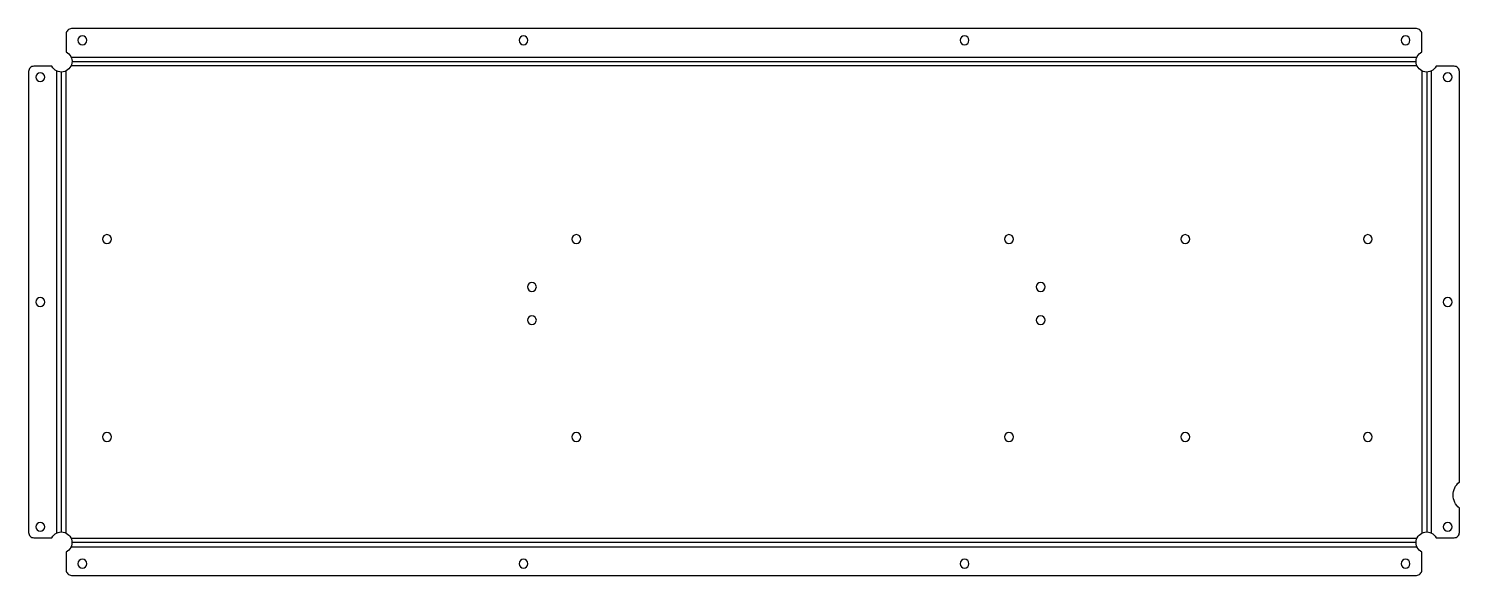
# Model space of a CAD drawing. Header units: inches. Extents: x -0.6 to 20.9, y 0 to 8.2.
import ezdxf

# ---------------------------------------------------------------- set-up
doc = ezdxf.new("R2010")
doc.units = ezdxf.units.IN

msp = doc.modelspace()

# ---------------------------------------------------------------- linework, layer by layer
at = {"layer": 'BEND'}
for p, q in [((-0.153, 0.652), (-0.153, 7.562)), ((0.007, 7.722), (20.216, 7.722)), ((20.376, 7.562), (20.376, 0.652)), ((20.216, 0.492), (0.007, 0.492))]:
    msp.add_line(p, q, dxfattribs=at)
at = {"layer": 'BEND_EXTENT'}
for p, q in [((-0.007, 7.788), (20.23, 7.788)), ((-0.219, 0.638), (-0.219, 7.576)), ((-0.087, 7.576), (-0.087, 0.638)), ((20.23, 7.656), (-0.007, 7.656)), ((20.309, 0.638), (20.309, 7.576)), ((20.442, 7.576), (20.442, 0.638)), ((-0.007, 0.558), (20.23, 0.558)), ((20.23, 0.426), (-0.007, 0.426))]:
    msp.add_line(p, q, dxfattribs=at)
at = {"layer": 'INTERIOR_PROFILES', "extrusion": (0, 0, -1)}
for centre in [(-0.164, 8.039), (-6.796, 8.039), (-13.427, 8.039), (-20.058, 8.039), (0.47, 7.485), (-20.693, 7.485), (-0.533, 5.052), (-7.591, 5.052), (-14.095, 5.052), (-16.746, 5.052), (-19.491, 5.052), (-6.922, 4.334), (-14.572, 4.334), (0.47, 4.107), (-20.693, 4.107), (-6.922, 3.834), (-14.572, 3.834), (-0.533, 2.079), (-7.591, 2.079), (-14.095, 2.079), (-16.746, 2.079), (-19.491, 2.079), (0.47, 0.729), (-20.693, 0.729), (-0.164, 0.175), (-6.796, 0.175), (-13.427, 0.175), (-20.058, 0.175)]:
    msp.add_circle(centre, 0.067, dxfattribs=at)
at = {"layer": 'OUTER_PROFILES'}
msp.add_lwpolyline([(20.788, 7.649), (20.518, 7.649, -1.374174), (20.303, 7.865), (20.303, 8.134, 0.414214), (20.223, 8.214), (0, 8.214, 0.414214), (-0.08, 8.134), (-0.08, 7.865, -1.374174), (-0.295, 7.649), (-0.565, 7.649, 0.414214), (-0.645, 7.569), (-0.645, 0.645, 0.414214), (-0.565, 0.565), (-0.295, 0.565, -1.374174), (-0.08, 0.35), (-0.08, 0.08, 0.414214), (0, 0), (20.223, 0, 0.414214), (20.303, 0.08), (20.303, 0.35, -1.374174), (20.518, 0.565), (20.788, 0.565, 0.414214), (20.868, 0.645), (20.868, 1.01, -0.483567), (20.868, 1.402), (20.868, 7.569, 0.414214)], format="xyb", close=True, dxfattribs=at)

doc.saveas('drawing.dxf')
